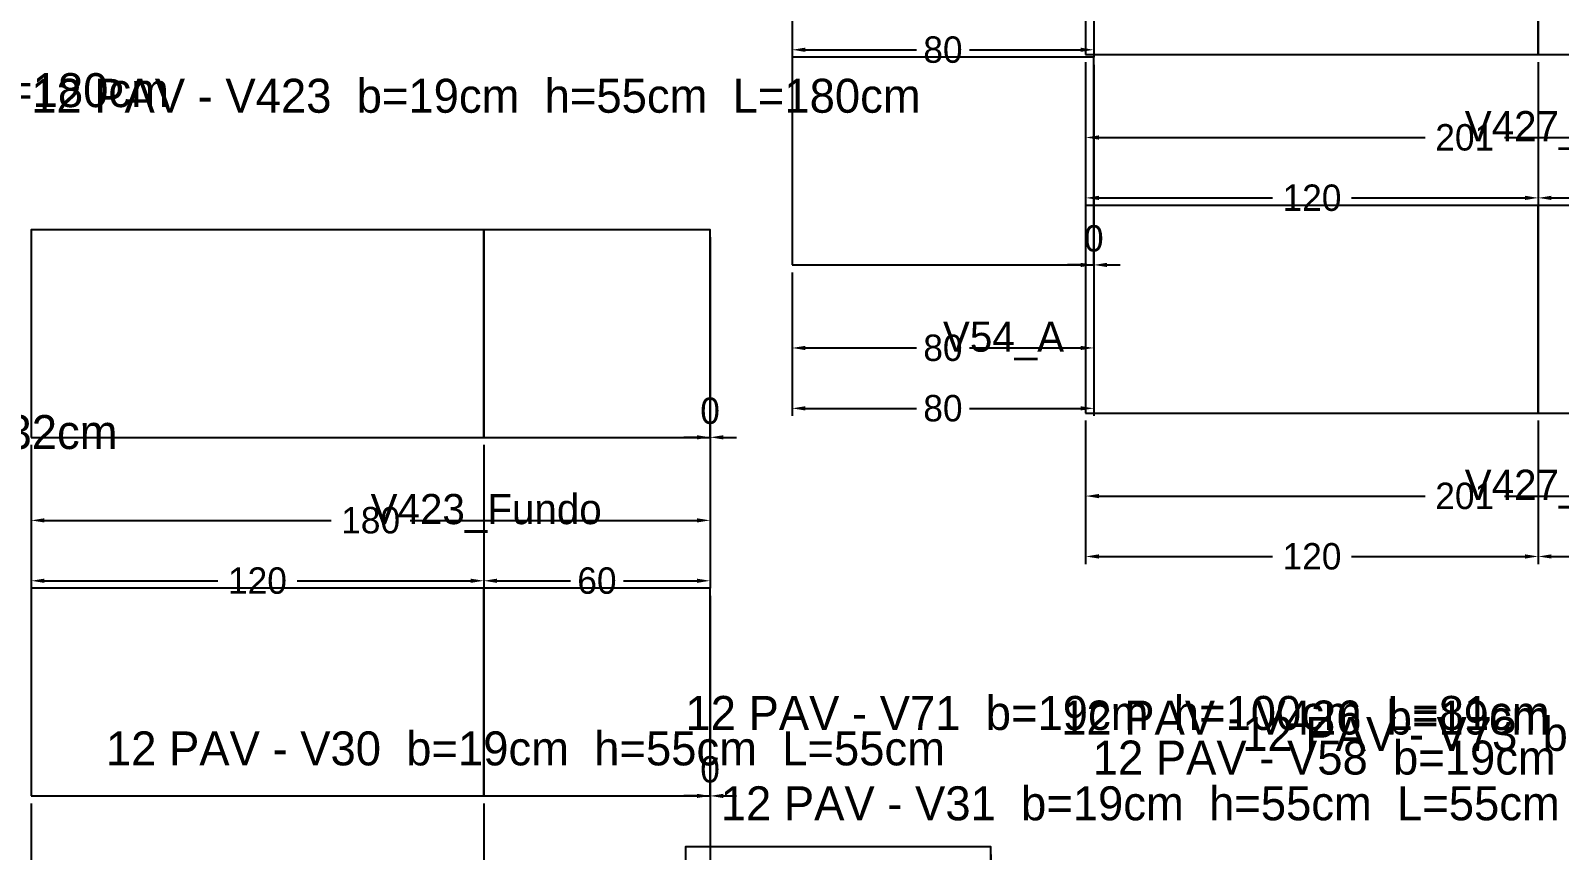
# Model space of a CAD drawing. Header units: metres. Extents: x 946 to 6411, y 1397 to 3666.
# Drawn here: x 5161 to 5566.3, y 2318.1 to 2535.3 of the extents above; entities that cross this region are included whole.
import ezdxf

# ---------------------------------------------------------------- set-up
doc = ezdxf.new("R2010")
doc.units = ezdxf.units.M
doc.layers.add('COTA', color=3, linetype='Continuous')
doc.dimstyles.new('COTA_VIG', dxfattribs={"dimtxt": 7, "dimasz": 3.5, "dimexe": 2, "dimexo": 2, "dimgap": 1.5, "dimtad": 1, "dimdec": 1, "dimcen": 2.5, "dimclrd": 3, "dimclre": 3, "dimclrt": 3, "dimazin": 3, "dimtfac": 1, "dimtmove": 0, "dimatfit": 3})

# ---------------------------------------------------------------- blocks, each defined once
blk = doc.blocks.new('_CLOSEDFILLED')
at = {"color": 0, "linetype": 'BYBLOCK'}
blk.add_solid([(-1, 0.16), (0, 0), (-1, -0.16)], dxfattribs=at)
blk = doc.blocks.new('*D424')
at = {"color": 3}
for p, q in [((5362.87, 2471.22), (5362.87, 2449.22)), ((5442.87, 2471.22), (5442.87, 2449.22)), ((5366.37, 2451.22), (5395.87, 2451.22)), ((5409.87, 2451.22), (5439.37, 2451.22))]:
    blk.add_line(p, q, dxfattribs=at)
at = {"layer": 'Defpoints'}
for p in [(5362.87, 2473.22), (5442.87, 2473.22), (5362.87, 2451.22)]:
    blk.add_point(p, dxfattribs=at)
at = {"layer": 'COTA', "color": 3, "xscale": 3.5, "yscale": 3.5, "rotation": 180}
blk.add_blockref('_CLOSEDFILLED', (5362.87, 2451.22), dxfattribs=at)
at = {"layer": 'COTA', "color": 3, "xscale": 3.5, "yscale": 3.5}
blk.add_blockref('_CLOSEDFILLED', (5442.87, 2451.22), dxfattribs=at)
at = {"layer": 'COTA', "color": 3, "insert": (5402.87, 2451.22), "char_height": 7, "attachment_point": 5}
blk.add_mtext('80', dxfattribs=at)
blk = doc.blocks.new('*D425')
at = {"color": 3}
for p, q in [((5362.87, 2471.22), (5362.87, 2433.22)), ((5442.87, 2471.22), (5442.87, 2433.22)), ((5366.37, 2435.22), (5395.87, 2435.22)), ((5409.87, 2435.22), (5439.37, 2435.22))]:
    blk.add_line(p, q, dxfattribs=at)
at = {"layer": 'Defpoints'}
for p in [(5362.87, 2473.22), (5442.87, 2473.22), (5362.87, 2435.22)]:
    blk.add_point(p, dxfattribs=at)
at = {"layer": 'COTA', "color": 3, "xscale": 3.5, "yscale": 3.5, "rotation": 180}
blk.add_blockref('_CLOSEDFILLED', (5362.87, 2435.22), dxfattribs=at)
at = {"layer": 'COTA', "color": 3, "xscale": 3.5, "yscale": 3.5}
blk.add_blockref('_CLOSEDFILLED', (5442.87, 2435.22), dxfattribs=at)
at = {"layer": 'COTA', "color": 3, "insert": (5402.87, 2435.22), "char_height": 7, "attachment_point": 5}
blk.add_mtext('80', dxfattribs=at)
blk = doc.blocks.new('*D428')
at = {"color": 3}
for p, q in [((5362.87, 2566.22), (5362.87, 2528.22)), ((5442.87, 2566.22), (5442.87, 2528.22)), ((5366.37, 2530.22), (5395.87, 2530.22)), ((5409.87, 2530.22), (5439.37, 2530.22))]:
    blk.add_line(p, q, dxfattribs=at)
at = {"layer": 'Defpoints'}
for p in [(5362.87, 2568.22), (5442.87, 2568.22), (5362.87, 2530.22)]:
    blk.add_point(p, dxfattribs=at)
at = {"layer": 'COTA', "color": 3, "xscale": 3.5, "yscale": 3.5, "rotation": 180}
blk.add_blockref('_CLOSEDFILLED', (5362.87, 2530.22), dxfattribs=at)
at = {"layer": 'COTA', "color": 3, "xscale": 3.5, "yscale": 3.5}
blk.add_blockref('_CLOSEDFILLED', (5442.87, 2530.22), dxfattribs=at)
at = {"layer": 'COTA', "color": 3, "insert": (5402.87, 2530.22), "char_height": 7, "attachment_point": 5}
blk.add_mtext('80', dxfattribs=at)
blk = doc.blocks.new('*D2039')
at = {"color": 3}
for p, q in [((5161.14, 2330.54), (5161.14, 2308.54)), ((5341.14, 2330.54), (5341.14, 2308.54)), ((5164.64, 2310.54), (5240.64, 2310.54)), ((5261.64, 2310.54), (5337.64, 2310.54))]:
    blk.add_line(p, q, dxfattribs=at)
at = {"layer": 'Defpoints'}
for p in [(5161.14, 2332.54), (5341.14, 2332.54), (5161.14, 2310.54)]:
    blk.add_point(p, dxfattribs=at)
at = {"layer": 'COTA', "color": 3, "xscale": 3.5, "yscale": 3.5, "rotation": 180}
blk.add_blockref('_CLOSEDFILLED', (5161.14, 2310.54), dxfattribs=at)
at = {"layer": 'COTA', "color": 3, "xscale": 3.5, "yscale": 3.5}
blk.add_blockref('_CLOSEDFILLED', (5341.14, 2310.54), dxfattribs=at)
at = {"layer": 'COTA', "color": 3, "insert": (5251.14, 2310.54), "char_height": 7, "attachment_point": 5}
blk.add_mtext('180', dxfattribs=at)
blk = doc.blocks.new('*D2040')
at = {"color": 3}
for p, q in [((5161.14, 2330.54), (5161.14, 2292.54)), ((5281.14, 2330.54), (5281.14, 2292.54)), ((5164.64, 2294.54), (5210.64, 2294.54)), ((5231.64, 2294.54), (5277.64, 2294.54))]:
    blk.add_line(p, q, dxfattribs=at)
at = {"layer": 'Defpoints'}
for p in [(5161.14, 2332.54), (5281.14, 2332.54), (5161.14, 2294.54)]:
    blk.add_point(p, dxfattribs=at)
at = {"layer": 'COTA', "color": 3, "xscale": 3.5, "yscale": 3.5, "rotation": 180}
blk.add_blockref('_CLOSEDFILLED', (5161.14, 2294.54), dxfattribs=at)
at = {"layer": 'COTA', "color": 3, "xscale": 3.5, "yscale": 3.5}
blk.add_blockref('_CLOSEDFILLED', (5281.14, 2294.54), dxfattribs=at)
at = {"layer": 'COTA', "color": 3, "insert": (5221.14, 2294.54), "char_height": 7, "attachment_point": 5}
blk.add_mtext('120', dxfattribs=at)
blk = doc.blocks.new('*D2041')
at = {"color": 3}
for p, q in [((5281.14, 2330.54), (5281.14, 2292.54)), ((5341.14, 2330.54), (5341.14, 2292.54)), ((5284.64, 2294.54), (5304.14, 2294.54)), ((5318.14, 2294.54), (5337.64, 2294.54))]:
    blk.add_line(p, q, dxfattribs=at)
at = {"layer": 'Defpoints'}
for p in [(5281.14, 2332.54), (5341.14, 2332.54), (5281.14, 2294.54)]:
    blk.add_point(p, dxfattribs=at)
at = {"layer": 'COTA', "color": 3, "xscale": 3.5, "yscale": 3.5, "rotation": 180}
blk.add_blockref('_CLOSEDFILLED', (5281.14, 2294.54), dxfattribs=at)
at = {"layer": 'COTA', "color": 3, "xscale": 3.5, "yscale": 3.5}
blk.add_blockref('_CLOSEDFILLED', (5341.14, 2294.54), dxfattribs=at)
at = {"layer": 'COTA', "color": 3, "insert": (5311.14, 2294.54), "char_height": 7, "attachment_point": 5}
blk.add_mtext('60', dxfattribs=at)
blk = doc.blocks.new('*D2043')
at = {"color": 3}
for p, q in [((5161.14, 2425.54), (5161.14, 2403.54)), ((5341.14, 2425.54), (5341.14, 2403.54)), ((5164.64, 2405.54), (5240.64, 2405.54)), ((5261.64, 2405.54), (5337.64, 2405.54))]:
    blk.add_line(p, q, dxfattribs=at)
at = {"layer": 'Defpoints'}
for p in [(5161.14, 2427.54), (5341.14, 2427.54), (5161.14, 2405.54)]:
    blk.add_point(p, dxfattribs=at)
at = {"layer": 'COTA', "color": 3, "xscale": 3.5, "yscale": 3.5, "rotation": 180}
blk.add_blockref('_CLOSEDFILLED', (5161.14, 2405.54), dxfattribs=at)
at = {"layer": 'COTA', "color": 3, "xscale": 3.5, "yscale": 3.5}
blk.add_blockref('_CLOSEDFILLED', (5341.14, 2405.54), dxfattribs=at)
at = {"layer": 'COTA', "color": 3, "insert": (5251.14, 2405.54), "char_height": 7, "attachment_point": 5}
blk.add_mtext('180', dxfattribs=at)
blk = doc.blocks.new('*D2044')
at = {"color": 3}
for p, q in [((5161.14, 2425.54), (5161.14, 2387.54)), ((5281.14, 2425.54), (5281.14, 2387.54)), ((5164.64, 2389.54), (5210.64, 2389.54)), ((5231.64, 2389.54), (5277.64, 2389.54))]:
    blk.add_line(p, q, dxfattribs=at)
at = {"layer": 'Defpoints'}
for p in [(5161.14, 2427.54), (5281.14, 2427.54), (5161.14, 2389.54)]:
    blk.add_point(p, dxfattribs=at)
at = {"layer": 'COTA', "color": 3, "xscale": 3.5, "yscale": 3.5, "rotation": 180}
blk.add_blockref('_CLOSEDFILLED', (5161.14, 2389.54), dxfattribs=at)
at = {"layer": 'COTA', "color": 3, "xscale": 3.5, "yscale": 3.5}
blk.add_blockref('_CLOSEDFILLED', (5281.14, 2389.54), dxfattribs=at)
at = {"layer": 'COTA', "color": 3, "insert": (5221.14, 2389.54), "char_height": 7, "attachment_point": 5}
blk.add_mtext('120', dxfattribs=at)
blk = doc.blocks.new('*D2045')
at = {"color": 3}
for p, q in [((5281.14, 2425.54), (5281.14, 2387.54)), ((5341.14, 2425.54), (5341.14, 2387.54)), ((5284.64, 2389.54), (5304.14, 2389.54)), ((5318.14, 2389.54), (5337.64, 2389.54))]:
    blk.add_line(p, q, dxfattribs=at)
at = {"layer": 'Defpoints'}
for p in [(5281.14, 2427.54), (5341.14, 2427.54), (5281.14, 2389.54)]:
    blk.add_point(p, dxfattribs=at)
at = {"layer": 'COTA', "color": 3, "xscale": 3.5, "yscale": 3.5, "rotation": 180}
blk.add_blockref('_CLOSEDFILLED', (5281.14, 2389.54), dxfattribs=at)
at = {"layer": 'COTA', "color": 3, "xscale": 3.5, "yscale": 3.5}
blk.add_blockref('_CLOSEDFILLED', (5341.14, 2389.54), dxfattribs=at)
at = {"layer": 'COTA', "color": 3, "insert": (5311.14, 2389.54), "char_height": 7, "attachment_point": 5}
blk.add_mtext('60', dxfattribs=at)
blk = doc.blocks.new('*D2080')
at = {"color": 3}
for p, q in [((5440.71, 2431.98), (5440.71, 2409.98)), ((5641.71, 2431.98), (5641.71, 2409.98)), ((5444.21, 2411.98), (5530.71, 2411.98)), ((5551.71, 2411.98), (5638.21, 2411.98))]:
    blk.add_line(p, q, dxfattribs=at)
at = {"layer": 'Defpoints'}
for p in [(5440.71, 2433.98), (5641.71, 2433.98), (5440.71, 2411.98)]:
    blk.add_point(p, dxfattribs=at)
at = {"layer": 'COTA', "color": 3, "xscale": 3.5, "yscale": 3.5, "rotation": 180}
blk.add_blockref('_CLOSEDFILLED', (5440.71, 2411.98), dxfattribs=at)
at = {"layer": 'COTA', "color": 3, "xscale": 3.5, "yscale": 3.5}
blk.add_blockref('_CLOSEDFILLED', (5641.71, 2411.98), dxfattribs=at)
at = {"layer": 'COTA', "color": 3, "insert": (5541.21, 2411.98), "char_height": 7, "attachment_point": 5}
blk.add_mtext('201', dxfattribs=at)
blk = doc.blocks.new('*D2081')
at = {"color": 3}
for p, q in [((5440.71, 2431.98), (5440.71, 2393.98)), ((5560.71, 2431.98), (5560.71, 2393.98)), ((5444.21, 2395.98), (5490.21, 2395.98)), ((5511.21, 2395.98), (5557.21, 2395.98))]:
    blk.add_line(p, q, dxfattribs=at)
at = {"layer": 'Defpoints'}
for p in [(5440.71, 2433.98), (5560.71, 2433.98), (5440.71, 2395.98)]:
    blk.add_point(p, dxfattribs=at)
at = {"layer": 'COTA', "color": 3, "xscale": 3.5, "yscale": 3.5, "rotation": 180}
blk.add_blockref('_CLOSEDFILLED', (5440.71, 2395.98), dxfattribs=at)
at = {"layer": 'COTA', "color": 3, "xscale": 3.5, "yscale": 3.5}
blk.add_blockref('_CLOSEDFILLED', (5560.71, 2395.98), dxfattribs=at)
at = {"layer": 'COTA', "color": 3, "insert": (5500.71, 2395.98), "char_height": 7, "attachment_point": 5}
blk.add_mtext('120', dxfattribs=at)
blk = doc.blocks.new('*D2082')
at = {"color": 3}
for p, q in [((5560.71, 2431.98), (5560.71, 2393.98)), ((5641.71, 2431.98), (5641.71, 2393.98)), ((5564.21, 2395.98), (5594.21, 2395.98)), ((5608.21, 2395.98), (5638.21, 2395.98))]:
    blk.add_line(p, q, dxfattribs=at)
at = {"layer": 'Defpoints'}
for p in [(5560.71, 2433.98), (5641.71, 2433.98), (5560.71, 2395.98)]:
    blk.add_point(p, dxfattribs=at)
at = {"layer": 'COTA', "color": 3, "xscale": 3.5, "yscale": 3.5, "rotation": 180}
blk.add_blockref('_CLOSEDFILLED', (5560.71, 2395.98), dxfattribs=at)
at = {"layer": 'COTA', "color": 3, "xscale": 3.5, "yscale": 3.5}
blk.add_blockref('_CLOSEDFILLED', (5641.71, 2395.98), dxfattribs=at)
at = {"layer": 'COTA', "color": 3, "insert": (5601.21, 2395.98), "char_height": 7, "attachment_point": 5}
blk.add_mtext('81', dxfattribs=at)
blk = doc.blocks.new('*D2084')
at = {"color": 3}
for p, q in [((5440.71, 2526.98), (5440.71, 2504.98)), ((5641.71, 2526.98), (5641.71, 2504.98)), ((5444.21, 2506.98), (5530.71, 2506.98)), ((5551.71, 2506.98), (5638.21, 2506.98))]:
    blk.add_line(p, q, dxfattribs=at)
at = {"layer": 'Defpoints'}
for p in [(5440.71, 2528.98), (5641.71, 2528.98), (5440.71, 2506.98)]:
    blk.add_point(p, dxfattribs=at)
at = {"layer": 'COTA', "color": 3, "xscale": 3.5, "yscale": 3.5, "rotation": 180}
blk.add_blockref('_CLOSEDFILLED', (5440.71, 2506.98), dxfattribs=at)
at = {"layer": 'COTA', "color": 3, "xscale": 3.5, "yscale": 3.5}
blk.add_blockref('_CLOSEDFILLED', (5641.71, 2506.98), dxfattribs=at)
at = {"layer": 'COTA', "color": 3, "insert": (5541.21, 2506.98), "char_height": 7, "attachment_point": 5}
blk.add_mtext('201', dxfattribs=at)
blk = doc.blocks.new('*D2085')
at = {"color": 3}
for p, q in [((5440.71, 2526.98), (5440.71, 2488.98)), ((5560.71, 2526.98), (5560.71, 2488.98)), ((5444.21, 2490.98), (5490.21, 2490.98)), ((5511.21, 2490.98), (5557.21, 2490.98))]:
    blk.add_line(p, q, dxfattribs=at)
at = {"layer": 'Defpoints'}
for p in [(5440.71, 2528.98), (5560.71, 2528.98), (5440.71, 2490.98)]:
    blk.add_point(p, dxfattribs=at)
at = {"layer": 'COTA', "color": 3, "xscale": 3.5, "yscale": 3.5, "rotation": 180}
blk.add_blockref('_CLOSEDFILLED', (5440.71, 2490.98), dxfattribs=at)
at = {"layer": 'COTA', "color": 3, "xscale": 3.5, "yscale": 3.5}
blk.add_blockref('_CLOSEDFILLED', (5560.71, 2490.98), dxfattribs=at)
at = {"layer": 'COTA', "color": 3, "insert": (5500.71, 2490.98), "char_height": 7, "attachment_point": 5}
blk.add_mtext('120', dxfattribs=at)
blk = doc.blocks.new('*D2086')
at = {"color": 3}
for p, q in [((5560.71, 2526.98), (5560.71, 2488.98)), ((5641.71, 2526.98), (5641.71, 2488.98)), ((5564.21, 2490.98), (5594.21, 2490.98)), ((5608.21, 2490.98), (5638.21, 2490.98))]:
    blk.add_line(p, q, dxfattribs=at)
at = {"layer": 'Defpoints'}
for p in [(5560.71, 2528.98), (5641.71, 2528.98), (5560.71, 2490.98)]:
    blk.add_point(p, dxfattribs=at)
at = {"layer": 'COTA', "color": 3, "xscale": 3.5, "yscale": 3.5, "rotation": 180}
blk.add_blockref('_CLOSEDFILLED', (5560.71, 2490.98), dxfattribs=at)
at = {"layer": 'COTA', "color": 3, "xscale": 3.5, "yscale": 3.5}
blk.add_blockref('_CLOSEDFILLED', (5641.71, 2490.98), dxfattribs=at)
at = {"layer": 'COTA', "color": 3, "insert": (5601.21, 2490.98), "char_height": 7, "attachment_point": 5}
blk.add_mtext('81', dxfattribs=at)

msp = doc.modelspace()

# ---------------------------------------------------------------- linework, layer by layer
at = {"layer": 'Paineis'}
for points in [[(5440.71, 2528.98), (5560.71, 2528.98), (5560.71, 2583.98), (5440.71, 2583.98)], [(5560.71, 2528.98), (5641.71, 2528.98), (5641.71, 2583.98), (5560.71, 2583.98)], [(5362.87, 2473.22), (5442.87, 2473.22), (5442.87, 2528.22), (5362.87, 2528.22)], [(5440.71, 2433.98), (5560.71, 2433.98), (5560.71, 2488.98), (5440.71, 2488.98)], [(5560.71, 2433.98), (5641.71, 2433.98), (5641.71, 2488.98), (5560.71, 2488.98)], [(5161.14, 2427.54), (5281.14, 2427.54), (5281.14, 2482.54), (5161.14, 2482.54)], [(5281.14, 2427.54), (5341.14, 2427.54), (5341.14, 2482.54), (5281.14, 2482.54)], [(5161.14, 2332.54), (5281.14, 2332.54), (5281.14, 2387.54), (5161.14, 2387.54)], [(5281.14, 2332.54), (5341.14, 2332.54), (5341.14, 2387.54), (5281.14, 2387.54)], [(5334.61, 2219.02), (5415.61, 2219.02), (5415.61, 2319.02), (5334.61, 2319.02)]]:
    msp.add_lwpolyline(points, close=True, dxfattribs=at)

# ---------------------------------------------------------------- texts
at = {"layer": 'NOMENCLATURA', "char_height": 9, "attachment_point": 1}
for s, insert in [('12 PAV - V422  b=19cm  h=50cm  L=180cm', (4961.84, 2524.03)), ('12 PAV - V423  b=19cm  h=55cm  L=180cm', (5161.14, 2522.54)), ('12 PAV - V28  b=19cm  h=60cm  L=132cm', (4954.91, 2433.44)), ('12 PAV - V71  b=19cm  h=100cm  L=81cm', (5334.61, 2359.02)), ('12 PAV - V426  b=19cm  h=55cm  L=55cm', (5434.22, 2357.8)), ('12 PAV - V73  b=19cm  h=50cm  L=81cm', (5482.23, 2353.48)), ('12 PAV - V30  b=19cm  h=55cm  L=55cm', (5180.97, 2349.63)), ('12 PAV - V58  b=19cm  h=100cm  L=81cm', (5442.58, 2347.2)), ('12 PAV - V31  b=19cm  h=55cm  L=55cm', (5343.97, 2335.08))]:
    msp.add_mtext(s, dxfattribs=dict(at, insert=insert))
at = {"layer": 'Texto Secao', "char_height": 8, "attachment_point": 1}
for s, insert in [('V427_B', (5541.21, 2513.98)), ('V54_A', (5402.87, 2458.22)), ('V427_A', (5541.21, 2418.98)), ('V423_Fundo', (5251.14, 2412.54))]:
    msp.add_mtext(s, dxfattribs=dict(at, insert=insert))

# ---------------------------------------------------------------- dimensions: what is measured, and where the dimension line sits
at = {"layer": 'COTA'}
for base, p1, p2, picture, middle in [((5362.87, 2530.22), (5362.87, 2568.22), (5442.87, 2568.22), '*D428', (5402.87, 2530.22)), ((5440.71, 2506.98), (5440.71, 2528.98), (5641.71, 2528.98), '*D2084', (5541.21, 2506.98)), ((5440.71, 2490.98), (5440.71, 2528.98), (5560.71, 2528.98), '*D2085', (5500.71, 2490.98)), ((5560.71, 2490.98), (5560.71, 2528.98), (5641.71, 2528.98), '*D2086', (5601.21, 2490.98)), ((5362.87, 2451.22), (5362.87, 2473.22), (5442.87, 2473.22), '*D424', (5402.87, 2451.22)), ((5362.87, 2435.22), (5362.87, 2473.22), (5442.87, 2473.22), '*D425', (5402.87, 2435.22)), ((5440.71, 2411.98), (5440.71, 2433.98), (5641.71, 2433.98), '*D2080', (5541.21, 2411.98)), ((5440.71, 2395.98), (5440.71, 2433.98), (5560.71, 2433.98), '*D2081', (5500.71, 2395.98)), ((5560.71, 2395.98), (5560.71, 2433.98), (5641.71, 2433.98), '*D2082', (5601.21, 2395.98)), ((5161.14, 2405.54), (5161.14, 2427.54), (5341.14, 2427.54), '*D2043', (5251.14, 2405.54)), ((5161.14, 2389.54), (5161.14, 2427.54), (5281.14, 2427.54), '*D2044', (5221.14, 2389.54)), ((5281.14, 2389.54), (5281.14, 2427.54), (5341.14, 2427.54), '*D2045', (5311.14, 2389.54)), ((5161.14, 2310.54), (5161.14, 2332.54), (5341.14, 2332.54), '*D2039', (5251.14, 2310.54)), ((5161.14, 2294.54), (5161.14, 2332.54), (5281.14, 2332.54), '*D2040', (5221.14, 2294.54)), ((5281.14, 2294.54), (5281.14, 2332.54), (5341.14, 2332.54), '*D2041', (5311.14, 2294.54))]:
    dim = msp.add_linear_dim(base=base, p1=p1, p2=p2, dimstyle='COTA_VIG', dxfattribs=at)
    dim.commit()
    dim.dimension.update_dxf_attribs({"geometry": picture, "text_midpoint": middle})
for base, p1, p2 in [((5442.87, 2473.22), (5442.87, 2473.22), (5442.87, 2528.22)), ((5341.14, 2427.54), (5341.14, 2427.54), (5341.14, 2482.54)), ((5341.14, 2332.54), (5341.14, 2332.54), (5341.14, 2387.54)), ((5415.61, 2219.02), (5415.61, 2219.02), (5415.61, 2319.02))]:
    msp.add_linear_dim(base=base, p1=p1, p2=p2, dimstyle='COTA_VIG', dxfattribs=at).render()

doc.saveas('drawing.dxf')
